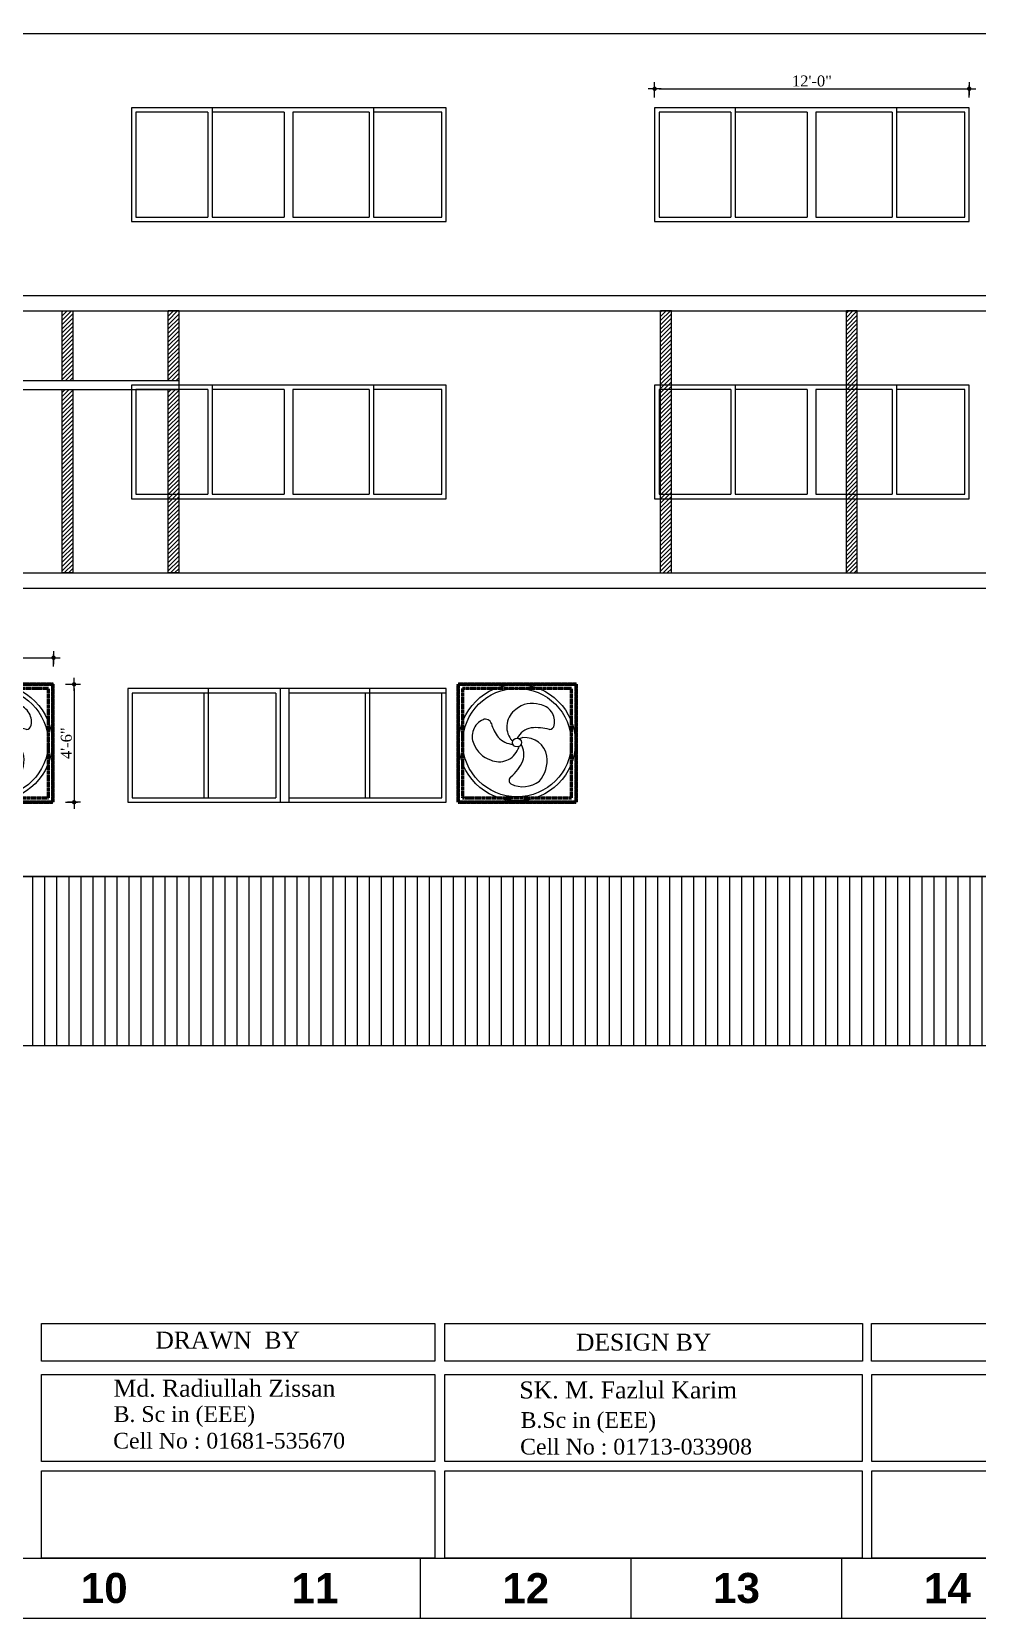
# Model space of a CAD drawing. Header units: inches. Extents: x -250485 to 735580, y -140410 to 288049.
# Drawn here: x 59560 to 59993, y 20909 to 21636 of the extents above; entities that cross this region are included whole.
import ezdxf

# ---------------------------------------------------------------- set-up
doc = ezdxf.new("R2010")
doc.units = ezdxf.units.IN
doc.header["$MEASUREMENT"] = 0
doc.header["$PDMODE"] = 35
doc.linetypes.add('BORDER2', pattern=[0.875, 0.25, -0.125, 0.25, -0.125, 0, -0.125])
doc.layers.get('0').update_dxf_attribs({"lineweight": 0})
doc.layers.get('Defpoints').update_dxf_attribs({"lineweight": 0})
for name, color, linetype, lineweight in [('COLUMN-2', 102, 'Continuous', 0), ('DIM_WORKING', 7, 'Continuous', 0), ('FIX', 251, 'Continuous', 0), ('FURNITURE', 144, 'Continuous', 0), ('Inline', 7, 'Continuous', 0), ('Layer1', 134, 'Continuous', 0), ('Outline', 7, 'Continuous', 0), ('Rack', 160, 'BORDER2', 0), ('Scale', 7, 'Continuous', 0), ('Scale_Text', 7, 'Continuous', 0), ('St_Rod-Dim', 190, 'Continuous', 0), ('Stair', 171, 'Continuous', 0), ('TEXT_TITLEBOX', 7, 'Continuous', 13), ('Titelblk', 7, 'Continuous', 25), ('TITLE', 7, 'Continuous', 20), ('Win', 5, 'Continuous', 0)]:
    doc.layers.add(name, color=color, linetype=linetype, lineweight=lineweight)
doc.styles.add('REG', font='times.ttf')
doc.styles.add('SHT-TEXT-1', font='times.ttf', dxfattribs={"height": 12})
doc.styles.get("Standard").update_dxf_attribs({"font": 'arialbd.ttf', "height": 24})
doc.dimstyles.new('Dim-Pres', dxfattribs={"dimtxt": 5.5, "dimasz": 2, "dimexe": 1.5, "dimexo": 1.5, "dimgap": 1, "dimtad": 3, "dimdec": 0, "dimzin": 3, "dimdsep": 46, "dimlunit": 4, "dimtxsty": 'REG', "dimblk": 'point', "dimcen": 2, "dimclrd": 256, "dimclre": 256, "dimclrt": 7, "dimadec": 0, "dimazin": 0, "dimtfac": 0.75, "dimtdec": 0, "dimtmove": 1, "dimatfit": 3, "dimldrblk": 'point', "dimfxl": 0, "dimtolj": 1, "dimtzin": 0, "dimlwd": -1, "dimlwe": -1, "dimarcsym": 1})
pattern_1 = [(45, (59961.151, 21358.2207), (-0.972272, 0.972272), [])]

# ---------------------------------------------------------------- blocks, each defined once
blk = doc.blocks.new('g8')
at = {"layer": 'Rack', "lineweight": 50}
for p, q in [((-2237.15, -159.93), (-2182.83, -159.93)), ((-2183.15, -159.93), (-2237.15, -159.93)), ((-2237.15, -159.93), (-2237.15, -213.93)), ((-2237.15, -159.93), (-2183.15, -159.93)), ((-2237.15, -213.93), (-2237.15, -159.93)), ((-2185.15, -161.93), (-2235.15, -161.93)), ((-2235.15, -161.93), (-2235.15, -211.93)), ((-2185.15, -211.93), (-2185.15, -161.93)), ((-2183.15, -213.93), (-2183.15, -159.93)), ((-2183.15, -159.93), (-2183.15, -213.93)), ((-2237.15, -213.93), (-2183.15, -213.93)), ((-2183.15, -213.93), (-2237.15, -213.93)), ((-2235.15, -211.93), (-2185.15, -211.93))]:
    blk.add_line(p, q, dxfattribs=at)
at = {"layer": 'St_Rod-Dim'}
blk.add_circle((-2210.15, -186.63), 2.02, dxfattribs=at)
for centre, radius, start, end in [((-2205.02, -179.42), 9.83, 125.45733, 215.86411), ((-2203.43, -179.61), 10.97, 70.7391, 131.65081), ((-2200.81, -177.04), 7.85, 348.20588, 82.73372), ((-2222.33, -183.81), 8.37, 113.89653, 204.41673), ((-2224.59, -178.77), 2.84, 17.31439, 113.28367), ((-2204.7, -173.24), 17.81, 195.23483, 218.03396), ((-2202.02, -188.79), 9.06, 100.74847, 152.54319), ((-2201.62, -205.54), 25.74, 75.72027, 94.65583), ((-2195.41, -178.28), 2.32, 273.61749, 350.81204), ((-2218.33, -182.76), 12.47, 201.21481, 251.62959), ((-2211.86, -178.3), 9.06, 220.74847, 268.97354), ((-2223.6, -197.06), 15.93, 43.69926, 48.22003), ((-2213.52, -187.08), 4.53, 327.67715, 343.07376), ((-2206.3, -190.13), 5.87, 101.26979, 117.92253), ((-2216.03, -192.07), 9.06, 340.74847, 31.19176), ((-2206.54, -194.55), 10.22, 9.73521, 95.06303), ((-2218.4, -186.05), 9.37, 245.71292, 338.35315), ((-2225.17, -187.27), 19.34, 309.05993, 336.23344), ((-2211.55, -194.62), 15.19, 320.24426, 6.80133), ((-2211.73, -203.94), 2.07, 127.27682, 232.90318), ((-2207.47, -194.06), 12.78, 244.47868, 306.47052)]:
    blk.add_arc(centre, radius, start, end, dxfattribs=at)
at = {"layer": 'Win'}
for radius in [26.7, 24.85]:
    blk.add_circle((-2210.15, -186.63), radius, dxfattribs=at)
blk = doc.blocks.new('dot')
at = {"color": 4}
for p, q in [((-1.5, 0), (1.5, 0)), ((0, 1.5), (0, -1.5))]:
    blk.add_line(p, q, dxfattribs=at)
at = {"color": 6, "const_width": 0.5}
blk.add_lwpolyline([(-0.25, 0, 1), (0.25, 0, 1)], format="xyb", close=True, dxfattribs=at)
blk = doc.blocks.new('point')
blk.add_blockref('dot', (0, 0))
blk = doc.blocks.new('*D524')
at = {"layer": 'Defpoints', "color": 0, "ltscale": 30, "transparency": 16777216}
for p in [(59988.9, 21609.51), (59844.9, 21600.78), (59988.9, 21600.78)]:
    blk.add_point(p, dxfattribs=at)
at = {"layer": 'Layer1', "ltscale": 30, "transparency": 16777216}
for p, q in [((59844.9, 21605.51), (59844.9, 21611.01)), ((59846.9, 21609.51), (59986.9, 21609.51)), ((59988.9, 21605.51), (59988.9, 21611.01))]:
    blk.add_line(p, q, dxfattribs=at)
at = {"layer": 'Layer1', "ltscale": 30, "transparency": 16777216, "xscale": 2, "yscale": 2, "zscale": 2, "rotation": 180}
blk.add_blockref('point', (59844.9, 21609.51), dxfattribs=at)
at = {"layer": 'Layer1', "ltscale": 30, "transparency": 16777216, "xscale": 2, "yscale": 2, "zscale": 2}
blk.add_blockref('point', (59988.9, 21609.51), dxfattribs=at)
at = {"layer": 'Layer1', "color": 7, "ltscale": 30, "transparency": 16777216, "insert": (59916.9, 21613.05), "char_height": 5, "attachment_point": 5, "style": 'REG'}
blk.add_mtext('\\A1;12\'-0"', dxfattribs=at)
blk = doc.blocks.new('*D434')
at = {"layer": 'Defpoints', "color": 0, "ltscale": 30, "transparency": 16777216}
for p in [(59569.72, 21348.93), (59515.4, 21336.78), (59569.72, 21336.78)]:
    blk.add_point(p, dxfattribs=at)
at = {"layer": 'Layer1', "ltscale": 30, "transparency": 16777216}
for p, q in [((59515.4, 21344.93), (59515.4, 21350.43)), ((59517.4, 21348.93), (59567.72, 21348.93)), ((59569.72, 21344.93), (59569.72, 21350.43))]:
    blk.add_line(p, q, dxfattribs=at)
at = {"layer": 'Layer1', "ltscale": 30, "transparency": 16777216, "xscale": 2, "yscale": 2, "zscale": 2, "rotation": 180}
blk.add_blockref('point', (59515.4, 21348.93), dxfattribs=at)
at = {"layer": 'Layer1', "ltscale": 30, "transparency": 16777216, "xscale": 2, "yscale": 2, "zscale": 2}
blk.add_blockref('point', (59569.72, 21348.93), dxfattribs=at)
at = {"layer": 'Layer1', "color": 7, "ltscale": 30, "transparency": 16777216, "insert": (59542.56, 21352.48), "char_height": 5, "attachment_point": 5, "style": 'REG'}
blk.add_mtext('\\A1;4\'-6"', dxfattribs=at)
blk = doc.blocks.new('*D435')
at = {"layer": 'Defpoints', "color": 0, "ltscale": 30, "transparency": 16777216}
for p in [(59569.72, 21336.78), (59569.72, 21282.78), (59579.12, 21282.78)]:
    blk.add_point(p, dxfattribs=at)
at = {"layer": 'Layer1', "ltscale": 30, "transparency": 16777216}
for p, q in [((59575.12, 21336.78), (59580.62, 21336.78)), ((59579.12, 21334.78), (59579.12, 21284.78)), ((59575.12, 21282.78), (59580.62, 21282.78))]:
    blk.add_line(p, q, dxfattribs=at)
at = {"layer": 'Layer1', "ltscale": 30, "transparency": 16777216, "xscale": 2, "yscale": 2, "zscale": 2}
for p, rotation in [((59579.12, 21336.78), 90), ((59579.12, 21282.78), 270)]:
    blk.add_blockref('point', p, dxfattribs=dict(at, rotation=rotation))
at = {"layer": 'Layer1', "color": 7, "ltscale": 30, "transparency": 16777216, "insert": (59575.57, 21309.78), "char_height": 5, "attachment_point": 5, "rotation": 90, "style": 'REG'}
blk.add_mtext('\\A1;4\'-6"', dxfattribs=at)
blk = doc.blocks.new('PAGE')
at = {"layer": 'Inline', "color": 252, "lineweight": 15}
blk.add_lwpolyline([(178051640.63, 22656441.11), (178051640.63, 22657235.79), (178050505.36, 22657235.79), (178050505.36, 22656441.11)], close=True, dxfattribs=at)
at = {"layer": 'Outline', "color": 252, "lineweight": 15}
blk.add_line((178050483.42, 22656424.24), (178051662.57, 22656424.24), dxfattribs=at)
at = {"layer": 'Scale', "color": 252, "lineweight": 9}
for p, q in [((178051131.99, 22656424.24), (178051131.99, 22656441.11)), ((178051190.99, 22656424.24), (178051190.99, 22656441.11)), ((178051249.99, 22656424.24), (178051249.99, 22656441.11))]:
    blk.add_line(p, q, dxfattribs=at)
at = {"layer": 'Scale_Text', "color": 252, "lineweight": 13, "char_height": 8.435, "width": 2.5102, "attachment_point": 5}
for s, insert in [('10', (178051043.5, 22656432.67)), ('11', (178051102.49, 22656432.67)), ('12', (178051161.49, 22656432.67)), ('13', (178051220.49, 22656432.67)), ('14', (178051279.49, 22656432.67))]:
    blk.add_mtext(s, dxfattribs=dict(at, insert=insert))
blk = doc.blocks.new('Title')
at = {"layer": 'Titelblk', "color": 3, "linetype": 'Continuous', "lineweight": 0, "xscale": 3.014611567961765, "yscale": 3.014611567959946, "zscale": 3.014611567966516}
blk.add_blockref('PAGE', (-536855255.8, -68388224), dxfattribs=at)

msp = doc.modelspace()

# ---------------------------------------------------------------- hatches: boundary and pattern name
at = {"layer": 'DIM_WORKING', "ltscale": 30}
h = msp.add_hatch(dxfattribs=at)
h.set_pattern_fill('ANSI31', color=256, scale=11, style=0)
h.set_pattern_definition(pattern_1)
h.paths.add_polyline_path([(59573.65, 21475.78), (59578.65, 21475.78), (59578.65, 21507.78), (59573.65, 21507.78)])
h = msp.add_hatch(dxfattribs=at)
h.set_pattern_fill('ANSI31', color=256, scale=11, style=0)
h.set_pattern_definition(pattern_1)
h.paths.add_polyline_path([(59622.15, 21475.78), (59627.15, 21475.78), (59627.15, 21507.78), (59622.15, 21507.78)])
h = msp.add_hatch(dxfattribs=at)
h.set_pattern_fill('ANSI31', color=256, scale=11, style=0)
h.set_pattern_definition(pattern_1)
h.paths.add_polyline_path([(59847.65, 21387.78), (59852.65, 21387.78), (59852.65, 21507.78), (59847.65, 21507.78)])
h = msp.add_hatch(dxfattribs=at)
h.set_pattern_fill('ANSI31', color=256, scale=11, style=0)
h.set_pattern_definition(pattern_1)
h.paths.add_polyline_path([(59932.65, 21387.78), (59937.65, 21387.78), (59937.65, 21507.78), (59932.65, 21507.78)])
h = msp.add_hatch(dxfattribs=at)
h.set_pattern_fill('ANSI31', color=256, scale=11, style=0)
h.set_pattern_definition(pattern_1)
h.paths.add_polyline_path([(59578.65, 21471.78), (59573.65, 21471.78), (59573.65, 21387.78), (59578.65, 21387.78)])
h = msp.add_hatch(dxfattribs=at)
h.set_pattern_fill('ANSI31', color=256, scale=11, style=0)
h.set_pattern_definition(pattern_1)
h.paths.add_polyline_path([(59627.15, 21471.78), (59622.15, 21471.78), (59622.15, 21387.78), (59627.15, 21387.78)])
at = {"layer": 'FIX', "ltscale": 30}
h = msp.add_hatch(dxfattribs=at)
h.set_pattern_fill('ANSI31', color=256, scale=44, angle=225, style=0)
h.set_pattern_definition([(270, (52503.7887, 24580.757), (5.5, -1e-15), [])])
h.paths.add_polyline_path([(60393.51, 21221.78), (60130.9, 21248.78), (60072.65, 21248.78), (58756.57, 21248.78), (58756.57, 21171.42), (60393.51, 21171.42)])
h.paths.add_polyline_path([(59325.06, 21224.17), (59550.69, 21224.17), (59550.69, 21191.08), (59325.06, 21191.08)], flags=24)

# ---------------------------------------------------------------- linework, layer by layer
at = {"layer": 'COLUMN-2', "ltscale": 30}
for points in [[(59033.65, 21634.78), (60137.75, 21634.78)], [(59033.65, 21514.78), (60152.65, 21514.78)], [(59033.65, 21507.78), (60137.75, 21507.78)], [(59459.65, 21471.78), (59627.15, 21471.78), (59627.15, 21475.78), (59459.65, 21475.78), (59459.65, 21471.78)], [(59033.65, 21387.78), (60174.9, 21387.78)], [(59033.65, 21380.78), (60162.66, 21380.78)]]:
    msp.add_lwpolyline(points, dxfattribs=at)
at = {"layer": 'DIM_WORKING', "ltscale": 30}
for p, q in [((59573.65, 21475.78), (59573.65, 21507.78)), ((59578.65, 21475.78), (59578.65, 21507.78)), ((59622.15, 21475.78), (59622.15, 21507.78)), ((59627.15, 21507.78), (59622.15, 21507.78)), ((59627.15, 21387.78), (59627.15, 21507.78)), ((59847.65, 21387.78), (59847.65, 21507.78)), ((59852.65, 21507.78), (59847.65, 21507.78)), ((59852.65, 21387.78), (59852.65, 21507.78)), ((59932.65, 21387.78), (59932.65, 21507.78)), ((59937.65, 21507.78), (59932.65, 21507.78)), ((59937.65, 21387.78), (59937.65, 21507.78)), ((59573.65, 21387.78), (59573.65, 21471.78)), ((59578.65, 21387.78), (59578.65, 21471.78)), ((59622.15, 21387.78), (59622.15, 21471.78)), ((59578.65, 21387.78), (59573.65, 21387.78)), ((59627.15, 21387.78), (59622.15, 21387.78)), ((59638.57, 21332.78), (59605.65, 21332.78))]:
    msp.add_line(p, q, dxfattribs=at)
msp.add_lwpolyline([(59808.9, 21336.78), (59754.9, 21336.78), (59754.9, 21282.78), (59808.9, 21282.78)], close=True, dxfattribs=at)
at = {"layer": 'FIX', "ltscale": 30}
msp.add_lwpolyline([(60130.9, 21248.78), (58756.57, 21248.78), (58756.57, 21171.42), (60393.51, 21171.42)], dxfattribs=at)
at = {"layer": 'FURNITURE', "ltscale": 30}
msp.add_lwpolyline([(58862.9, 21248.78), (60147.94, 21248.78)], dxfattribs=at)
at = {"layer": 'Stair', "ltscale": 30}
for p, q in [((59640.32, 21598.78), (59640.32, 21550.78)), ((59642.32, 21600.78), (59642.32, 21550.78)), ((59675.25, 21598.78), (59675.25, 21550.78)), ((59679.25, 21598.78), (59679.25, 21550.78)), ((59714.17, 21598.78), (59714.17, 21550.78)), ((59716.17, 21600.78), (59716.17, 21550.78)), ((59879.82, 21598.78), (59879.82, 21550.78)), ((59881.82, 21600.78), (59881.82, 21550.78)), ((59914.75, 21598.78), (59914.75, 21550.78)), ((59918.75, 21598.78), (59918.75, 21550.78)), ((59953.67, 21598.78), (59953.67, 21550.78)), ((59955.67, 21600.78), (59955.67, 21550.78)), ((59640.32, 21471.78), (59640.32, 21423.78)), ((59642.32, 21473.78), (59642.32, 21423.78)), ((59675.25, 21471.78), (59675.25, 21423.78)), ((59679.25, 21471.78), (59679.25, 21423.78)), ((59714.17, 21471.78), (59714.17, 21423.78)), ((59716.17, 21473.78), (59716.17, 21423.78)), ((59879.82, 21471.78), (59879.82, 21423.78)), ((59881.82, 21473.78), (59881.82, 21423.78)), ((59914.75, 21471.78), (59914.75, 21423.78)), ((59918.75, 21471.78), (59918.75, 21423.78)), ((59953.67, 21471.78), (59953.67, 21423.78)), ((59955.67, 21473.78), (59955.67, 21423.78)), ((59640.57, 21334.78), (59640.57, 21284.78)), ((59673.5, 21334.78), (59673.5, 21282.78)), ((59677.5, 21334.78), (59677.5, 21282.78)), ((59714.42, 21334.78), (59714.42, 21284.78)), ((59638.57, 21332.78), (59638.57, 21284.78)), ((59671.5, 21332.78), (59671.5, 21284.78)), ((59712.42, 21332.78), (59712.42, 21284.78))]:
    msp.add_line(p, q, dxfattribs=at)
for points in [[(59749.4, 21600.78), (59605.4, 21600.78), (59605.4, 21548.78), (59749.4, 21548.78)], [(59988.9, 21600.78), (59844.9, 21600.78), (59844.9, 21548.78), (59988.9, 21548.78)], [(59749.4, 21473.78), (59605.4, 21473.78), (59605.4, 21421.78), (59749.4, 21421.78)], [(59988.9, 21473.78), (59844.9, 21473.78), (59844.9, 21421.78), (59988.9, 21421.78)], [(59749.4, 21334.78), (59603.65, 21334.78), (59603.65, 21282.78), (59749.4, 21282.78)]]:
    msp.add_lwpolyline(points, close=True, dxfattribs=at)
for points in [[(59749.4, 21600.78), (59605.4, 21600.78), (59605.4, 21548.78), (59749.4, 21548.78)], [(59640.32, 21598.78), (59607.4, 21598.78), (59607.4, 21550.78), (59640.32, 21550.78)], [(59640.32, 21598.78), (59607.4, 21598.78), (59607.4, 21550.78), (59640.32, 21550.78)], [(59675.25, 21598.78), (59642.32, 21598.78)], [(59673.25, 21598.78), (59642.32, 21598.78)], [(59714.17, 21598.78), (59679.25, 21598.78)], [(59714.17, 21598.78), (59679.25, 21598.78)], [(59716.17, 21550.78), (59747.4, 21550.78), (59747.4, 21598.78), (59716.17, 21598.78)], [(59747.4, 21598.78), (59716.17, 21598.78)], [(59747.4, 21598.78), (59716.17, 21598.78)], [(59988.9, 21600.78), (59844.9, 21600.78), (59844.9, 21548.78), (59988.9, 21548.78)], [(59879.82, 21598.78), (59846.9, 21598.78), (59846.9, 21550.78), (59879.82, 21550.78)], [(59879.82, 21598.78), (59846.9, 21598.78), (59846.9, 21550.78), (59879.82, 21550.78)], [(59914.75, 21598.78), (59881.82, 21598.78)], [(59912.75, 21598.78), (59881.82, 21598.78)], [(59953.67, 21598.78), (59918.75, 21598.78)], [(59953.67, 21598.78), (59918.75, 21598.78)], [(59955.67, 21550.78), (59986.9, 21550.78), (59986.9, 21598.78), (59955.67, 21598.78)], [(59986.9, 21598.78), (59955.67, 21598.78)], [(59986.9, 21598.78), (59955.67, 21598.78)], [(59642.32, 21550.78), (59675.25, 21550.78)], [(59642.32, 21550.78), (59673.25, 21550.78)], [(59679.25, 21550.78), (59714.17, 21550.78)], [(59679.25, 21550.78), (59714.17, 21550.78)], [(59716.17, 21550.78), (59747.4, 21550.78)], [(59716.17, 21550.78), (59747.4, 21550.78)], [(59881.82, 21550.78), (59914.75, 21550.78)], [(59881.82, 21550.78), (59912.75, 21550.78)], [(59918.75, 21550.78), (59953.67, 21550.78)], [(59918.75, 21550.78), (59953.67, 21550.78)], [(59955.67, 21550.78), (59986.9, 21550.78)], [(59955.67, 21550.78), (59986.9, 21550.78)], [(59749.4, 21473.78), (59605.4, 21473.78), (59605.4, 21421.78), (59749.4, 21421.78)], [(59640.32, 21471.78), (59607.4, 21471.78), (59607.4, 21423.78), (59640.32, 21423.78)], [(59640.32, 21471.78), (59607.4, 21471.78), (59607.4, 21423.78), (59640.32, 21423.78)], [(59675.25, 21471.78), (59642.32, 21471.78)], [(59673.25, 21471.78), (59642.32, 21471.78)], [(59714.17, 21471.78), (59679.25, 21471.78)], [(59714.17, 21471.78), (59679.25, 21471.78)], [(59716.17, 21423.78), (59747.4, 21423.78), (59747.4, 21471.78), (59716.17, 21471.78)], [(59747.4, 21471.78), (59716.17, 21471.78)], [(59747.4, 21471.78), (59716.17, 21471.78)], [(59988.9, 21473.78), (59844.9, 21473.78), (59844.9, 21421.78), (59988.9, 21421.78)], [(59879.82, 21471.78), (59846.9, 21471.78), (59846.9, 21423.78), (59879.82, 21423.78)], [(59879.82, 21471.78), (59846.9, 21471.78), (59846.9, 21423.78), (59879.82, 21423.78)], [(59914.75, 21471.78), (59881.82, 21471.78)], [(59912.75, 21471.78), (59881.82, 21471.78)], [(59953.67, 21471.78), (59918.75, 21471.78)], [(59953.67, 21471.78), (59918.75, 21471.78)], [(59955.67, 21423.78), (59986.9, 21423.78), (59986.9, 21471.78), (59955.67, 21471.78)], [(59986.9, 21471.78), (59955.67, 21471.78)], [(59986.9, 21471.78), (59955.67, 21471.78)], [(59642.32, 21423.78), (59675.25, 21423.78)], [(59642.32, 21423.78), (59673.25, 21423.78)], [(59679.25, 21423.78), (59714.17, 21423.78)], [(59679.25, 21423.78), (59714.17, 21423.78)], [(59716.17, 21423.78), (59747.4, 21423.78)], [(59716.17, 21423.78), (59747.4, 21423.78)], [(59881.82, 21423.78), (59914.75, 21423.78)], [(59881.82, 21423.78), (59912.75, 21423.78)], [(59918.75, 21423.78), (59953.67, 21423.78)], [(59918.75, 21423.78), (59953.67, 21423.78)], [(59955.67, 21423.78), (59986.9, 21423.78)], [(59955.67, 21423.78), (59986.9, 21423.78)], [(59749.4, 21334.78), (59603.65, 21334.78), (59603.65, 21282.78), (59749.4, 21282.78)], [(59671.5, 21332.78), (59605.65, 21332.78), (59605.65, 21284.78), (59671.5, 21284.78)], [(59638.57, 21332.78), (59605.65, 21332.78), (59605.65, 21284.78), (59638.57, 21284.78)], [(59671.5, 21332.78), (59640.57, 21332.78)], [(59677.5, 21284.78), (59747.4, 21284.78), (59747.4, 21332.78), (59677.5, 21332.78)], [(59712.42, 21332.78), (59677.5, 21332.78)], [(59749.4, 21332.78), (59714.42, 21332.78)], [(59749.4, 21332.78), (59714.42, 21332.78)], [(59640.57, 21284.78), (59671.5, 21284.78)], [(59677.5, 21284.78), (59747.4, 21284.78), (59747.4, 21284.78)], [(59714.42, 21284.78), (59747.4, 21284.78)]]:
    msp.add_lwpolyline(points, dxfattribs=at)
at = {"layer": 'TEXT_TITLEBOX'}
for p, q in [((59564.2, 21026.79), (59564.2, 21044.06)), ((59564.2, 21044.06), (59744.19, 21044.06)), ((59744.19, 21044.06), (59744.19, 21026.79)), ((59748.84, 21026.79), (59748.84, 21044.06)), ((59748.84, 21044.06), (59940.01, 21044.06)), ((59940.01, 21044.06), (59940.01, 21026.79)), ((59944.19, 21026.79), (59944.19, 21044.06)), ((59944.19, 21044.06), (60143.55, 21044.06)), ((59744.19, 21026.79), (59564.2, 21026.79)), ((59940.01, 21026.79), (59748.84, 21026.79)), ((60143.55, 21026.79), (59944.19, 21026.79)), ((59564.14, 20980.79), (59564.14, 21020.7)), ((59564.14, 21020.7), (59744.32, 21020.7)), ((59744.32, 21020.7), (59744.32, 20980.79)), ((59748.89, 20980.81), (59748.89, 21020.72)), ((59748.89, 21020.72), (59939.94, 21020.72)), ((59939.94, 21020.72), (59939.94, 20980.81)), ((59944.26, 20980.81), (59944.26, 21020.72)), ((59944.26, 21020.72), (60143.61, 21020.72)), ((59744.32, 20980.79), (59564.14, 20980.79)), ((59939.94, 20980.81), (59748.89, 20980.81)), ((60143.61, 20980.81), (59944.26, 20980.81)), ((59564.14, 20936.59), (59564.14, 20976.5)), ((59564.14, 20976.5), (59744.32, 20976.5)), ((59744.32, 20976.5), (59744.32, 20936.59)), ((59748.89, 20936.62), (59748.89, 20976.53)), ((59748.89, 20976.53), (59939.94, 20976.53)), ((59939.94, 20976.53), (59939.94, 20936.62)), ((59944.26, 20936.62), (59944.26, 20976.53)), ((59944.26, 20976.53), (60143.61, 20976.53)), ((59744.32, 20936.59), (59564.14, 20936.59)), ((59939.94, 20936.62), (59748.89, 20936.62)), ((60143.61, 20936.62), (59944.26, 20936.62))]:
    msp.add_line(p, q, dxfattribs=at)

# ---------------------------------------------------------------- block references
at = {"layer": 'DIM_WORKING'}
for p in [(61752.55, 21496.71), (61992.05, 21496.71)]:
    msp.add_blockref('g8', p, dxfattribs=at)
at = {"layer": 'TITLE', "xscale": 0.5425392190591083, "yscale": 0.5425392190518323, "zscale": 0.5425392145730539}
msp.add_blockref('Title', (114129.16, 68601.13), dxfattribs=at)

# ---------------------------------------------------------------- texts
at = {"layer": 'TEXT_TITLEBOX', "lineweight": 25, "style": 'SHT-TEXT-1'}
for s, height, p in [('DRAWN  BY', 7.722, (59616.38, 21032.55)), ('DESIGN BY', 7.722, (59808.92, 21031.62)), ('Md. Radiullah Zissan', 7.7858, (59597.16, 21010.48)), ('SK. M. Fazlul Karim', 7.7858, (59782.98, 21009.69)), ('B. Sc in (EEE)', 7.209, (59597.22, 20998.94)), ('B.Sc in (EEE)', 7.209, (59783.52, 20996.22)), ('Cell No : 01681-535670', 7.209, (59597.01, 20986.74)), ('Cell No : 01713-033908', 7.209, (59783.31, 20984.02))]:
    msp.add_text(s, height=height, dxfattribs=at).set_placement(p)

# ---------------------------------------------------------------- dimensions: what is measured, and where the dimension line sits
at = {"layer": 'Layer1', "ltscale": 30}
for base, p1, p2, picture, middle in [((59988.9, 21609.51), (59844.9, 21600.78), (59988.9, 21600.78), '*D524', (59916.9, 21613.05)), ((59569.72, 21348.93), (59515.4, 21336.78), (59569.72, 21336.78), '*D434', (59542.56, 21352.48))]:
    dim = msp.add_linear_dim(base=base, p1=p1, p2=p2, dimstyle='Dim-Pres', override={"dimtxt": 5, "dimfxl": 4, "dimfxlon": 1}, dxfattribs=at)
    dim.commit()
    dim.dimension.update_dxf_attribs({"geometry": picture, "text_midpoint": middle})
dim = msp.add_linear_dim(base=(59579.12, 21282.78), p1=(59569.72, 21336.78), p2=(59569.72, 21282.78), angle=90, dimstyle='Dim-Pres', override={"dimtxt": 5, "dimfxl": 4, "dimfxlon": 1}, dxfattribs=at)
dim.commit()
dim.dimension.update_dxf_attribs({"geometry": '*D435', "text_midpoint": (59575.57, 21309.78)})

doc.saveas('drawing.dxf')
